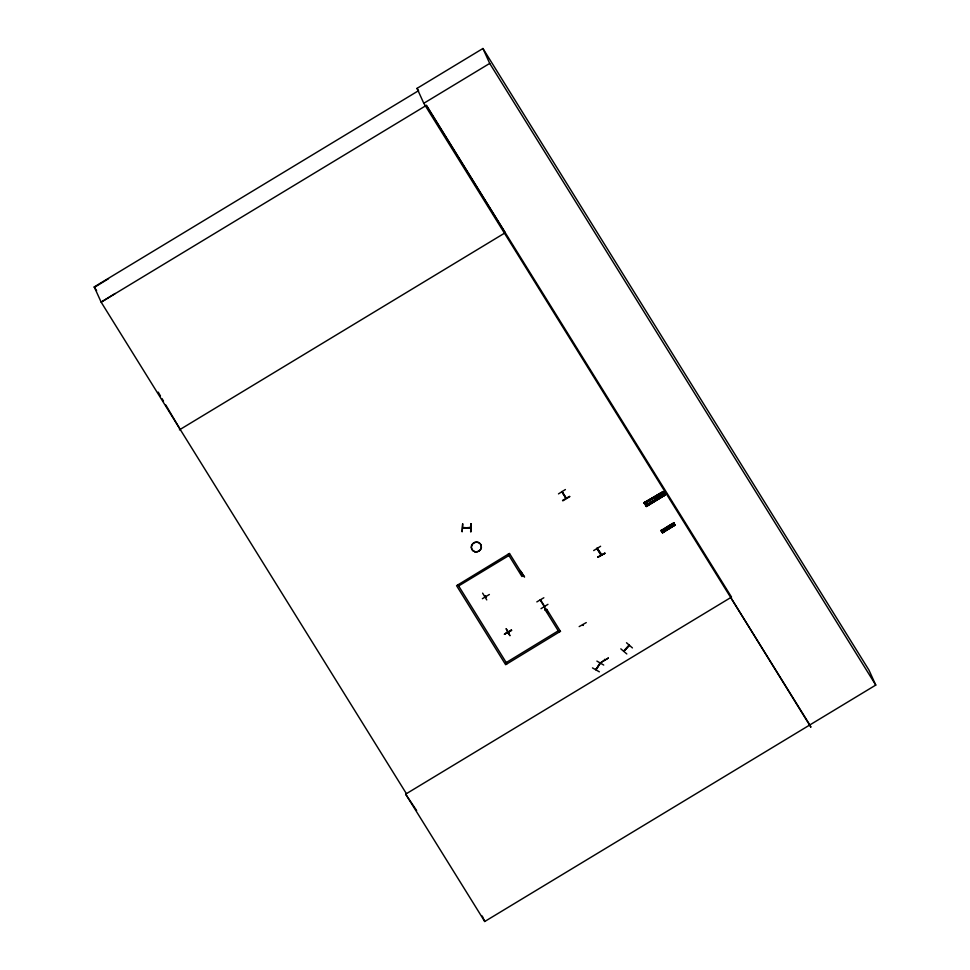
<?xml version="1.0" encoding="UTF-8"?>
<svg xmlns="http://www.w3.org/2000/svg" width="970" height="970" viewBox="0 0 970 970"><rect width="100%" height="100%" fill="white"/><g stroke="black" fill="none" stroke-linecap="round" stroke-linejoin="round"><path stroke-width="1.45" d="M462.702 523.836L462.144 531.827L462.641 523.945M463.393 527.534L470.05 528.007L469.953 527.353M471.129 531.693L471.274 523.836L470.68 531.584M600.127 663.068L595.798 669.736L596.138 669.118M592.476 667.894L599.363 671.834M508.256 631.7L508.353 631.919M521.775 573.634L521.496 574.482L522.054 573.828M629.021 645.208L623.649 651.064M624.001 651.137L629.397 645.317M565.74 498.131L561.848 491.838M565.813 497.464L566.092 497.925M540.254 600.103L544.134 606.335M540.508 600.43L540.52 599.884M544.606 606.395L540.423 599.666M600.685 554.488L597.193 548.159M485.812 596.756L486.431 597.193M507.31 631.337L507.928 631.7M582.606 624.813L583.091 625.48M583.358 625.226L582.934 624.595M604.54 660.097L604.504 659.333M600.357 663.298L596.089 669.567M623.807 651.173L629.215 645.353M596.877 661.079L603.716 665.056M545.758 609.778L544.8 609.754L545.673 609.79M620.812 648.845L626.814 653.95M470.668 527.947L470.523 527.353M632.428 647.924L626.511 642.758M600.103 663.007L596.404 669.009M484.782 596.332L485.327 596.029M544.995 609.778L545.54 609.475M509.068 631.991L507.977 631.676M482.611 593.131L486.758 599.896M506.219 628.851L509.965 635.738L506.207 628.742M94.442 287.35L108.519 278.705M115.224 293.498L101.147 302.143L406.454 793.763L405.69 794.236L416.627 810.508M809.853 724.954L423.793 103.293L417.027 88.379L482.939 48.5L868.999 670.161L875.764 685.075L484.733 921.5L405.642 794.139L731.525 597.096L426.218 105.463L101.147 302.143L94.235 286.914L418.009 91.022M423.793 103.293L489.704 63.414L482.939 48.5M179.414 429.868L505.249 232.739L426.485 105.306M565.401 489.535L558.477 493.888M562.539 500.399L569.608 496.325M569.79 496.628L562.806 500.859M560.43 631.3L505.637 664.692L456.567 585.674L509.505 553.409M508.147 554.234L521.945 576.507L523.218 575.501M600.612 546.255L593.676 550.572M600.745 554.488C604.977 557.75 589.821 538.532 601.085 555.082M597.738 557.071L605.001 553.312L597.823 557.229M543.843 597.762L536.822 601.909M673.907 523.145L661.213 530.651M661.297 530.796L673.992 523.266L661.504 531.124L661.019 530.347M661.188 530.59L662.352 532.457L674.817 524.612L662.122 532.154L662.583 532.894L675.084 525.049L673.689 522.781L661.103 530.481L662.595 532.918M675.059 525L662.389 532.578L674.999 524.928M544.303 605.886L544.485 606.129M541.017 608.687L547.953 604.334M559.072 632.125L545.443 610.227L546.716 609.221M506.522 663.916L505.806 662.813L558.271 630.839M520.09 570.615L524.552 577.041L520.187 570.542M521.351 574.252L521.981 573.876M485.497 596.271L484.661 596.089M482.381 598.696L489.377 594.477M504.412 634.137L511.517 630.136M511.408 629.942L504.448 634.247L511.675 630.415M547.759 612.882L543.636 606.104L547.856 612.81M586.268 622.582L579.175 626.608M601.303 662.28L608.323 658.096M644.08 502.763L663.116 491.511L665.19 494.942L646.335 506.522M644.298 503.115L663.371 491.935L644.019 502.666M644.577 503.575L663.613 492.323M644.419 503.321L663.771 492.578M665.153 494.858L646.081 506.097L645.644 505.382L664.668 494.106L665.202 494.979L646.347 506.534M645.68 505.455L664.789 494.288M646.032 506.037L665.19 494.942M485.436 595.992L484.551 596.247M463.502 527.862L469.989 527.959M561.994 491.475L565.68 497.428M486.176 597.423L485.788 596.829M521.423 574.519L521.205 574.143M486.394 596.95L485.958 596.392M645.644 505.382L664.668 494.106M646.02 506.013L644.141 502.848L663.189 491.596L663.492 492.129M664.959 494.591L645.947 505.879M489.704 63.414L875.764 685.075M417.027 88.379L418.616 90.925M673.81 525.825L672.428 523.618M671.579 524.127L672.925 526.286M669.167 525.595L670.537 527.801M662.389 529.693L663.759 531.899M562.139 491.766L566.153 498.168M546.801 609.403L560.514 631.494M509.589 553.603L523.303 575.683M94.235 286.914L96.612 290.733M730.762 597.568L810.908 727.233L809.695 724.541M608.299 658.048L601.279 662.231M661.237 492.748L663.25 496.082M659.939 493.512L661.928 496.761M656.302 495.67L658.278 498.919M646.081 501.708L648.093 505.043M673.653 522.733L674.114 523.473M675.205 525.255L674.744 524.515L662.328 532.481M604.831 553.045L597.847 557.265M158.207 392.122L160.474 395.978M161.99 398.549L163.506 401.119M165.785 404.975L180.177 429.407M660 497.901L657.975 494.567M671.652 527.062L670.294 524.903M656.351 500.071L654.326 496.725M669.227 528.529L667.881 526.37M508.947 555.519L458.64 585.953M470.68 527.425L462.751 528.032L470.511 527.741M506.91 663.686L457.84 584.667M482.236 916.019L484.733 921.5M470.826 523.727L470.692 531.705L470.971 523.836M668.609 526.916L669.761 527.159L668.609 526.916M475.13 551.809A5.08 4.838 -24.4 0 0 481.241 545.576A5.08 4.838 -24.4 0 0 472.802 543.746A5.08 4.838 -24.4 0 0 475.13 551.809M475.082 551.712A5.08 4.838 -24.4 0 0 481.205 545.479A5.08 4.838 -24.4 0 0 472.754 543.649A5.08 4.838 -24.4 0 0 475.082 551.712"/></g></svg>
